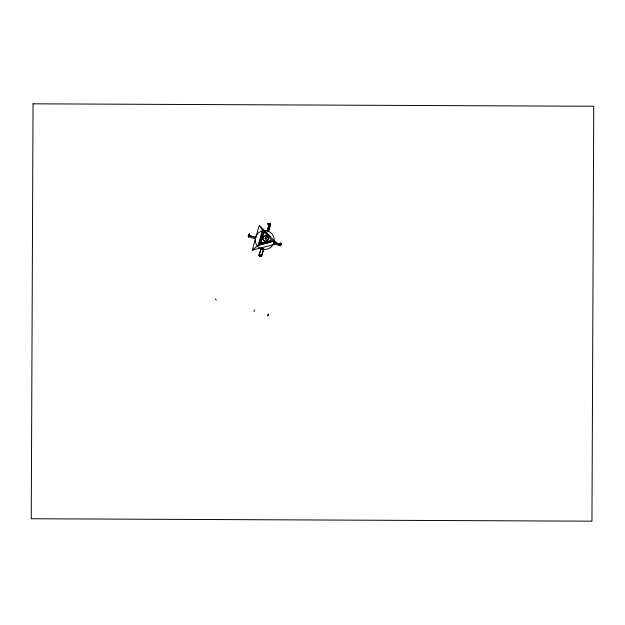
<?xml version="1.0" encoding="UTF-8"?>
<svg xmlns="http://www.w3.org/2000/svg" width="625" height="625" viewBox="0 0 625 625"><rect width="100%" height="100%" fill="white"/><g stroke="black" fill="none" stroke-linecap="round" stroke-linejoin="round"><path stroke-width="0.94" d="M274.539 244.398L252.328 250.125L258.984 226.18M270.625 236.859L259.242 225.258L262.398 230.102L258.148 245.359L252.328 250.125M259.031 244.984L263.273 229.727L274.367 241.031L258.148 245.359L274.367 241.031M263.82 232.023L260.672 243.344L272.055 240.414L263.82 232.023L260.711 243.328L272.094 240.398M248.703 236.828C251.258 227.766 247.453 240.758 249.031 235.703M280.406 244.609L280.078 245.742L273.445 243.742L273.773 242.617L280.352 244.57M248.656 236.789L255.289 238.781L255.602 237.305M258.992 255.258L261.227 248.219L263.75 248.953L261.562 256.039M261.625 256.086L258.938 255.211A1.578 1.578 0 0 0 261.461 255.953L261.625 256.086A1.578 1.578 0 0 1 259.102 255.344L261.227 248.219M269.312 223.727L267.117 230.828L268.516 231.234L270.711 224.133L269.312 223.727L267.391 230.906L267.672 230.336M270.102 225.594L268.516 231.234M261.516 256L263.75 248.953M273.898 242.391L280.43 244.297L273.852 242.352L273.445 243.742M280.164 244.773L280.656 243.086L279.922 245.609A1.578 1.578 0 0 0 280.656 243.086M253.922 311.625L254.438 309.961M267.734 315.891L268.25 314.227M267.914 315.812L268.43 314.156M267.117 230.828L267.406 230.258L268.797 230.672M270.25 224.289A1.578 1.578 0 0 1 270.484 224.75L270.711 224.133M262.352 248.547L262.078 249.094L260.953 248.766M262.352 249.172L262.617 248.625M260.438 255.711L260.711 255.164M265.586 237.75L265.266 238.586L266.172 239.086M266.086 239.117L266.406 238.289L265.688 237.758M265.766 237.68C263.094 240.164 269.008 238.211 265.5 237.789M262.398 230.102L263.273 229.727M269.641 224.5L267.797 223.875L269.477 224.367M255.648 237.344L249.117 235.43M248.984 235.664L255.57 237.609M259.312 254.75L261.836 255.492M273.484 241.406L276.547 243.227M280.023 245.695L280.078 245.742A1.578 1.578 0 0 0 280.82 243.219M215.234 298.977L216.344 300.039M274.641 240.953L276.648 243M262.055 249.094A9.477 9.461 25.8 0 1 257.602 233.758A9.477 9.461 25.8 0 1 273.391 236.203A9.477 9.461 25.8 0 1 264.523 249.469M248.602 236.742A1.578 1.578 0 0 1 249.336 234.219M267.797 223.875A1.578 1.578 0 0 1 270.086 224.156A1.578 1.578 0 0 0 267.961 224.008M248.766 236.875A1.578 1.578 0 0 1 249.5 234.352M33.039 103.82L31.25 518.75L591.953 521.18L593.75 106.25L33.039 103.82M263.773 240.68A2.711 2.711 0 0 0 268.164 239A2.711 2.711 0 0 0 264.516 236.039A2.711 2.711 0 0 0 263.773 240.68M263.969 240.594A2.711 2.711 0 0 0 268.359 238.914A2.711 2.711 0 0 0 264.711 235.953A2.711 2.711 0 0 0 263.969 240.594"/></g></svg>
